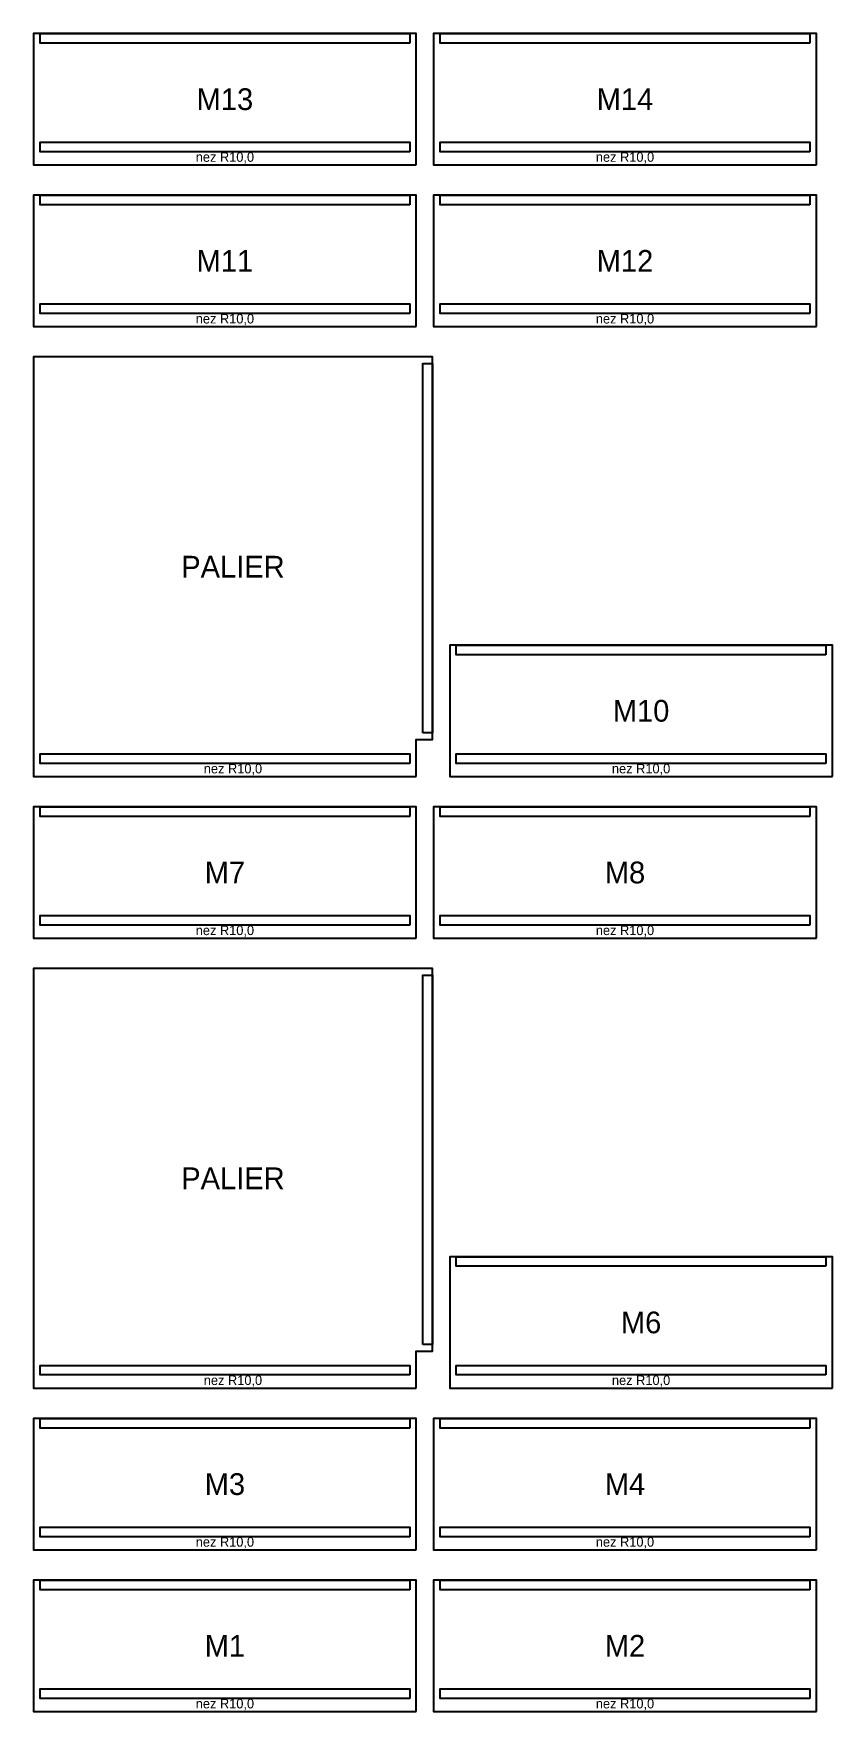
# Model space of a CAD drawing. Header units: millimetres. Extents: x 0 to 1837, y 0 to 3860.
import ezdxf
from ezdxf.enums import TextEntityAlignment as Align

# ---------------------------------------------------------------- set-up
doc = ezdxf.new("R2010")
doc.units = ezdxf.units.MM
for name, color, linetype in [('CM_DESSOUS', 4, 'CONTINUOUS'), ('CM_DESSUS', 5, 'CONTINUOUS'), ('DECOUPE', 7, 'CONTINUOUS'), ('TEXTE', 3, 'CONTINUOUS')]:
    doc.layers.add(name, color=color, linetype=linetype)

msp = doc.modelspace()

# ---------------------------------------------------------------- linework, layer by layer
at = {"layer": 'CM_DESSOUS'}
for points in [[(865, 3588), (15, 3588), (15, 3610), (865, 3610)], [(1785, 3588), (935, 3588), (935, 3610), (1785, 3610)], [(865, 3216), (15, 3216), (15, 3238), (865, 3238)], [(1785, 3216), (935, 3216), (935, 3238), (1785, 3238)], [(865, 2181), (15, 2181), (15, 2203), (865, 2203)], [(1822, 2181), (972, 2181), (972, 2203), (1822, 2203)], [(865, 1809), (15, 1809), (15, 1831), (865, 1831)], [(1785, 1809), (935, 1809), (935, 1831), (1785, 1831)], [(865, 774), (15, 774), (15, 796), (865, 796)], [(1822, 774), (972, 774), (972, 796), (1822, 796)], [(865, 402), (15, 402), (15, 424), (865, 424)], [(1785, 402), (935, 402), (935, 424), (1785, 424)], [(865, 30), (15, 30), (15, 52), (865, 52)], [(1785, 30), (935, 30), (935, 52), (1785, 52)]]:
    msp.add_lwpolyline(points, close=True, dxfattribs=at)
at = {"layer": 'CM_DESSUS'}
for points in [[(865, 3838), (15, 3838), (15, 3860), (865, 3860)], [(1785, 3838), (935, 3838), (935, 3860), (1785, 3860)], [(865, 3466), (15, 3466), (15, 3488), (865, 3488)], [(1785, 3466), (935, 3466), (935, 3488), (1785, 3488)], [(895, 2251), (895, 3101), (917, 3101), (917, 2251)], [(1822, 2431), (972, 2431), (972, 2453), (1822, 2453)], [(865, 2059), (15, 2059), (15, 2081), (865, 2081)], [(1785, 2059), (935, 2059), (935, 2081), (1785, 2081)], [(895, 844), (895, 1694), (917, 1694), (917, 844)], [(1822, 1024), (972, 1024), (972, 1046), (1822, 1046)], [(865, 652), (15, 652), (15, 674), (865, 674)], [(1785, 652), (935, 652), (935, 674), (1785, 674)], [(865, 280), (15, 280), (15, 302), (865, 302)], [(1785, 280), (935, 280), (935, 302), (1785, 302)]]:
    msp.add_lwpolyline(points, close=True, dxfattribs=at)
at = {"layer": 'DECOUPE'}
for points in [[(880, 3558), (880, 3860), (0, 3860), (0, 3558)], [(1800, 3558), (1800, 3808), (1800, 3860), (920, 3860), (920, 3808), (920, 3558)], [(880, 3186), (880, 3488), (0, 3488), (0, 3186)], [(1800, 3186), (1800, 3488), (920, 3488), (920, 3186)], [(880, 2151), (880, 2236), (917, 2236), (917, 3116), (0, 3116), (0, 2151)], [(1837, 2151), (1837, 2166), (1837, 2453), (957, 2453), (957, 2151)], [(880, 1779), (880, 2081), (0, 2081), (0, 1779)], [(1800, 1779), (1800, 2081), (920, 2081), (920, 1779)], [(880, 744), (880, 829), (917, 829), (917, 1709), (0, 1709), (0, 744)], [(1837, 744), (1837, 759), (1837, 1046), (957, 1046), (957, 744)], [(880, 372), (880, 674), (0, 674), (0, 372)], [(1800, 372), (1800, 674), (920, 674), (920, 372)], [(880, 0), (880, 302), (0, 302), (0, 0)], [(1800, 0), (1800, 302), (920, 302), (920, 0)]]:
    msp.add_lwpolyline(points, close=True, dxfattribs=at)

# ---------------------------------------------------------------- texts
at = {"layer": 'TEXTE'}
for s, height, p in [('M13', 50, (440, 3709)), ('M14', 50, (1360, 3709)), ('nez R10,0', 22, (440, 3576)), ('nez R10,0', 22, (1360, 3576)), ('M11', 50, (440, 3337)), ('M12', 50, (1360, 3337)), ('nez R10,0', 22, (440, 3204)), ('nez R10,0', 22, (1360, 3204)), ('PALIER', 50, (458.5, 2633.5)), ('M10', 50, (1397, 2302)), ('nez R10,0', 22, (458.5, 2169)), ('nez R10,0', 22, (1397, 2169)), ('M7', 50, (440, 1930)), ('M8', 50, (1360, 1930)), ('nez R10,0', 22, (440, 1797)), ('nez R10,0', 22, (1360, 1797)), ('PALIER', 50, (458.5, 1226.5)), ('M6', 50, (1397, 895)), ('nez R10,0', 22, (458.5, 762)), ('nez R10,0', 22, (1397, 762)), ('M3', 50, (440, 523)), ('M4', 50, (1360, 523)), ('nez R10,0', 22, (440, 390)), ('nez R10,0', 22, (1360, 390)), ('M1', 50, (440, 151)), ('M2', 50, (1360, 151)), ('nez R10,0', 22, (440, 18)), ('nez R10,0', 22, (1360, 18))]:
    msp.add_text(s, height=height, dxfattribs=at).set_placement(p, align=Align.MIDDLE_CENTER)

doc.saveas('drawing.dxf')
